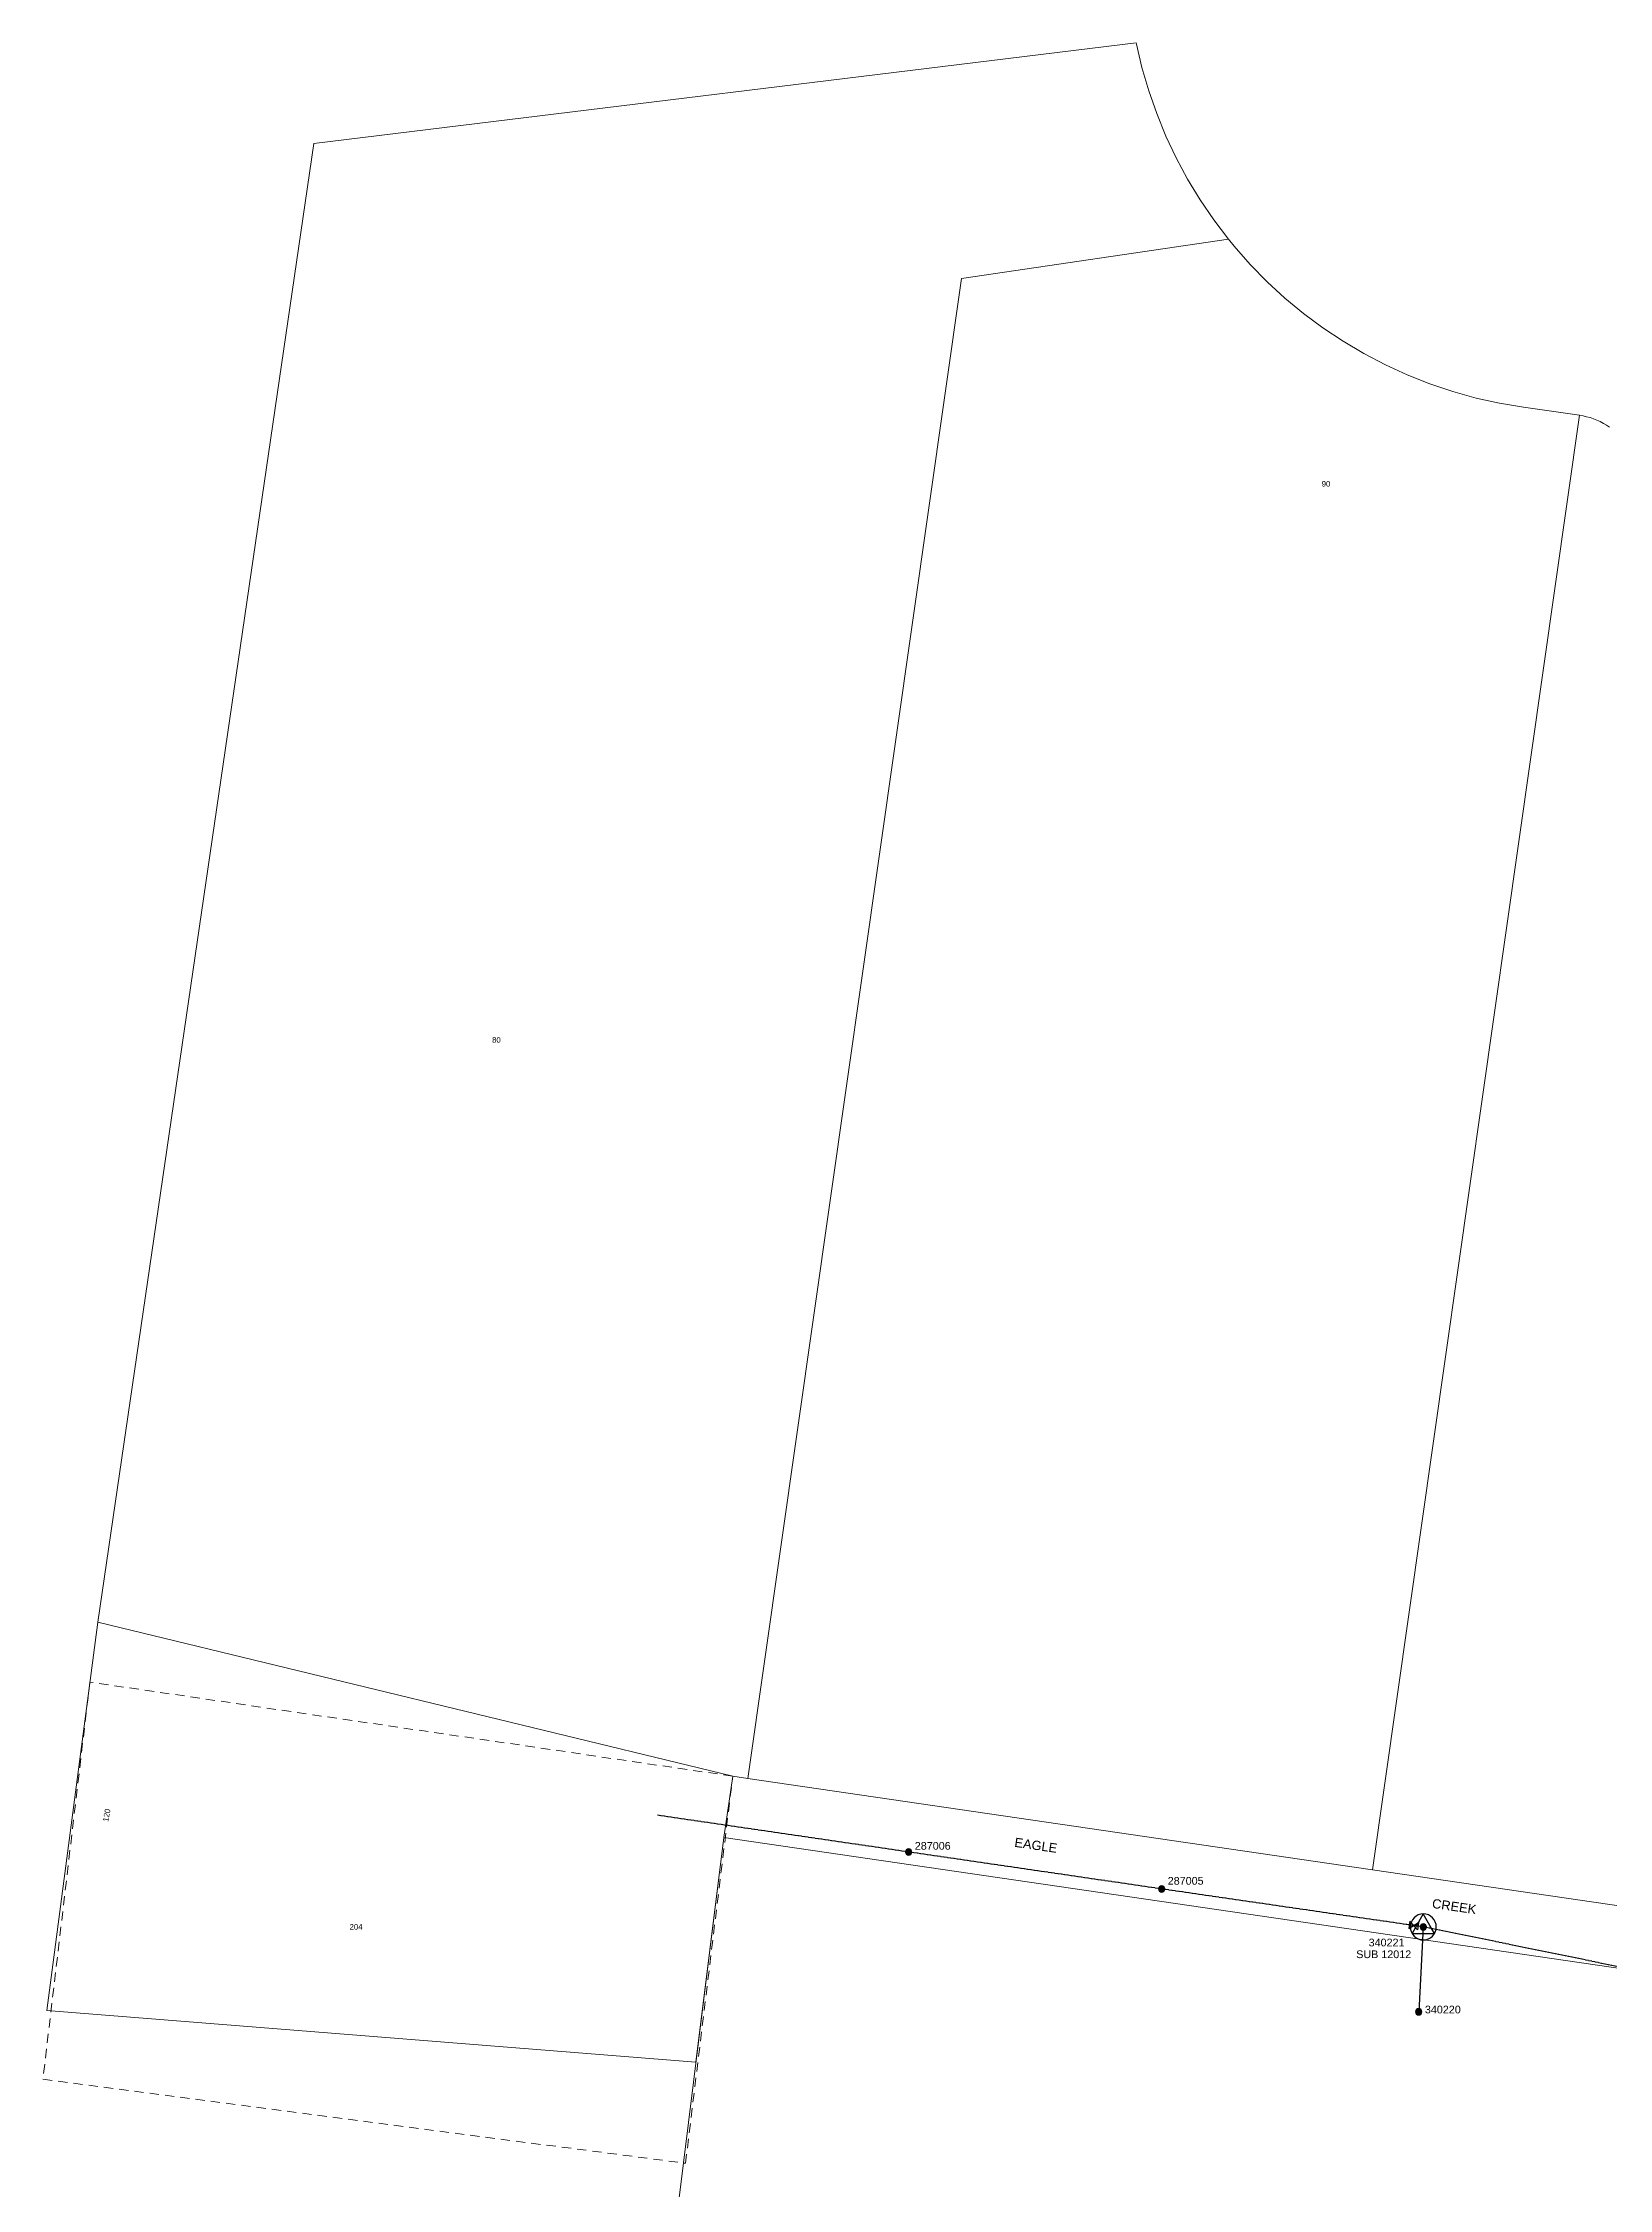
# Model space of a CAD drawing. Header units: metres. Extents: x 277106 to 279712, y 6234192 to 6236845.
# Drawn here: x 277204 to 277713, y 6235890 to 6236587 of the extents above; entities that cross this region are included whole.
import ezdxf
from ezdxf.enums import TextEntityAlignment as Align

# ---------------------------------------------------------------- set-up
doc = ezdxf.new("R2010")
doc.units = ezdxf.units.M
doc.linetypes.add('Cable Exist OH', pattern=[1, 1, 0])
doc.linetypes.add('Dash', pattern=[5, 3, -2])
doc.layers.get('0').update_dxf_attribs({"color": 6})
for name, color, linetype, lineweight in [('Cadastre Developer_SP_EXT', 9, 'Continuous', 5), ('Cadastre Land Parcels_SP_EXT', 9, 'Continuous', 5), ('Cadastre Roads_SP_EXT', 9, 'Continuous', 5)]:
    doc.layers.add(name, color=color, linetype=linetype, lineweight=lineweight)
for name, color, linetype in [('Equip_LV_EXT', 7, 'Continuous'), ('Mains_HV_EXT', 7, 'Continuous'), ('Mains_LV_EXT', 7, 'Continuous'), ('Services_SP_EXT', 7, 'Continuous'), ('Sub_SP_TR_HV_LV_EXT', 7, 'Continuous'), ('SupportsOH_SP_TR_HV_LV_SL_EXT', 7, 'Continuous')]:
    doc.layers.add(name, color=color, linetype=linetype)
doc.styles.add('POLE_LABEL', font='arial.ttf')
doc.styles.get("Standard").update_dxf_attribs({"font": 'arial.ttf'})

# ---------------------------------------------------------------- blocks, each defined once
blk = doc.blocks.new('SUB_POLE_EXT')
blk.add_line((2.16, 0.48), (2.16, 0.48, 0))
blk.add_lwpolyline([(-4.22, 0, 1), (4.22, 0, 1)], format="xyb", close=True)
blk.add_lwpolyline([(2.14, 0.52), (0, 4.22), (-3.66, -2.11), (3.66, -2.11)], close=True)
for tag, height, flags, p in [('STREET_CODE', 0.2, 9, (1.5, 0)), ('ASSET_NUM', 2.5, 8, (2, 2)), ('CONSTRUCTED_VOLTAGE', 0.2, 9, (1.5, -0.2)), ('OPERATING_VOLTAGE', 0.2, 9, (1.5, -0.6)), ('OPERATED_BY', 0.2, 9, (1.5, -0.8)), ('ORIENTATION', 0.2, 9, (1.5, -1.2)), ('OWNED_BY', 0.2, 9, (1.5, -1.4)), ('SECONDARY_VOLTAGE', 0.2, 9, (1.5, -1.6)), ('STATE', 0.2, 9, (1.5, -1.8)), ('SUBSTATION_TYPE', 0.2, 9, (1.5, -2)), ('STREETNAME', 0.2, 9, (1.5, -2.8)), ('SUBURB', 0.2, 9, (1.5, -3)), ('Z', 0.2, 1, (1.5, -3.4)), ('NO_PHASES', 0.2, 9, (1.5, -0.4)), ('MAINTAINED_BY', 0.2, 9, (1.5, -1)), ('USAGE', 0.2, 9, (1.5, -2.2)), ('LEGEND', 0.2, 9, (1.5, -2.4)), ('LOCATION', 0.2, 9, (1.5, -2.6)), ('NOTES', 0.2, 9, (1.5, -3.2))]:
    blk.add_attdef(tag, text='', height=height, dxfattribs=dict(flags=flags)).set_placement(p, align=Align.MIDDLE_LEFT)
blk = doc.blocks.new('LV_OH_LINKS_DISTFUSE_EXT')
for p, q in [((0, 0), (0.96, 0)), ((3.84, 0), (4.8, 0))]:
    blk.add_line(p, q)
blk.add_lwpolyline([(3.84, -1.2), (3.84, 1.2), (0.96, -1.2), (0.96, 1.2)], close=True)
at = {"flags": 9}
for tag, p in [('ACTUAL_STATUS', (0, 0)), ('CONSTRUCTED_VOLTAGE', (0, -0.2)), ('OPERATING_VOLTAGE', (0, -0.6)), ('ORIENTATION', (0, -0.8)), ('OWNED_BY', (0, -1)), ('STATE', (0, -1.2)), ('SWITCH_TYPE', (0, -1.4)), ('NO_PHASES', (0, -0.4)), ('USAGE', (0, -1.6)), ('NOTES', (0, -1.8))]:
    blk.add_attdef(tag, text='', height=0.2, dxfattribs=at).set_placement(p, align=Align.MIDDLE_LEFT)
at = {"flags": 1}
blk.add_attdef('Z', (0, 0), '', height=0.2, dxfattribs=at)
blk = doc.blocks.new('POLE_EXT')
blk.add_hatch(color=256).paths.add_polyline_path([(-1, 0, 1), (1, 0, 1)])
blk.add_lwpolyline([(-1, 0, 1), (1, 0, 1)], format="xyb", close=True)
for tag, height, flags, p in [('pNumber', 2.5, 8, (-17.84, 2.07)), ('OWNED_BY', 0.2, 9, (1.35, -0.4)), ('SPECIAL_USE', 0.2, 9, (1.35, -0.8)), ('STATE', 0.2, 9, (1.35, -1)), ('cLV', 0.2, 9, (1.35, -1.4)), ('hDepth', 0.2, 9, (1.35, -1.6)), ('hDia', 0.2, 9, (1.35, -1.8)), ('cHV', 0.2, 9, (1.35, -2)), ('cLinedev', 0.2, 9, (1.35, -3.4)), ('pExisting', 0.2, 9, (1.35, -3.8)), ('pFooting', 0.2, 9, (1.35, -4.4)), ('pNew', 0.2, 9, (1.35, -4.6)), ('pRelocate', 0.2, 9, (1.35, -5)), ('pRemove', 0.2, 9, (1.35, -5.2)), ('pReplace', 0.2, 9, (1.35, -5.4)), ('pStay', 0.2, 9, (1.35, -5.6)), ('pType', 0.2, 9, (1.35, -5.8)), ('cspan', 0.2, 9, (1.35, -6)), ('STREETNAME', 0.2, 9, (1.35, -6.2)), ('SUBURB', 0.2, 9, (1.35, -6.4)), ('OPERATED_BY', 0.2, 9, (1.36, -7.01)), ('PARENT', 0.2, 9, (1.35, -0.6)), ('USAGE', 0.2, 9, (1.35, -1.2)), ('LBRACKET', 0.2, 9, (1.35, -2.2)), ('LExisting', 0.2, 9, (1.35, -2.4)), ('LANTNUMBER', 0.2, 9, (1.35, -2.6)), ('LOther', 0.2, 9, (1.35, -2.8)), ('LRemove', 0.2, 9, (1.35, -3)), ('LEGEND', 0.2, 9, (1.35, -3.2)), ('LOCATION', 0.2, 9, (1.35, -3.6)), ('PFNUMBER', 0.2, 9, (1.35, -4)), ('NEWPFNUMBER', 0.2, 9, (1.35, -4.2)), ('NOTES', 0.2, 9, (1.35, -6.6)), ('MAINTAINED_BY', 0.2, 9, (1.36, -6.81))]:
    blk.add_attdef(tag, text='', height=height, dxfattribs=dict(flags=flags)).set_placement(p, align=Align.MIDDLE_LEFT)
at = {"style": 'POLE_LABEL'}
for tag, height, flags, p in [('STRUCTURE_PLANT_NUMBER', 0.2, 9, (1.35, 0.03)), ('ASSET_NUM', 2.5, 8, (2, 2)), ('STREET_CODE', 0.2, 9, (1.35, -0.2))]:
    blk.add_attdef(tag, text='', height=height, dxfattribs=dict(at, flags=flags)).set_placement(p, align=Align.MIDDLE_LEFT)
at = {"flags": 1}
blk.add_attdef('Z', (1.35, -7.33), '', height=0.2, dxfattribs=at)

msp = doc.modelspace()

# ---------------------------------------------------------------- linework, layer by layer
at = {"layer": 'Cadastre Developer_SP_EXT', "linetype": 'Dash'}
msp.add_lwpolyline([(277204.39, 6235925.82), (277413.12, 6235898.54), (277428.48, 6236024.3), (277219.63, 6236054.84), (277204.39, 6235925.82)], close=True, dxfattribs=at)
at = {"layer": 'Cadastre Land Parcels_SP_EXT', "linetype": 'Continuous'}
for points in [[(277502.73, 6236510.86), (277589.47, 6236523.6), (277584.72, 6236529.86), (277580.3, 6236536.35), (277576.22, 6236543.07), (277572.51, 6236549.99), (277569.16, 6236557.1), (277566.18, 6236564.37), (277563.6, 6236571.79), (277561.4, 6236579.33), (277559.6, 6236586.98), (277559.53, 6236587.34), (277292.35, 6236554.72), (277222.2, 6236074.37), (277428.48, 6236024.3), (277433.38, 6236023.58), (277502.73, 6236510.86)], [(277703.52, 6236466.38), (277685.33, 6236468.97), (277677.59, 6236470.28), (277669.92, 6236471.99), (277662.35, 6236474.11), (277654.91, 6236476.61), (277647.6, 6236479.5), (277640.46, 6236482.78), (277633.5, 6236486.42), (277626.74, 6236490.42), (277620.19, 6236494.77), (277613.89, 6236499.45), (277607.84, 6236504.46), (277602.05, 6236509.78), (277596.56, 6236515.39), (277591.36, 6236521.29), (277589.47, 6236523.6), (277502.73, 6236510.86), (277433.38, 6236023.58), (277636.27, 6235993.92), (277703.52, 6236466.38)], [(277425.54, 6236004.4), (277428.48, 6236024.3), (277222.2, 6236074.37), (277205.62, 6235948.16), (277416.49, 6235931.34), (277425.54, 6236004.4)]]:
    msp.add_lwpolyline(points, close=True, dxfattribs=at)
for points in [[(277713.29, 6236462.51), (277712.31, 6236463.16), (277711.3, 6236463.76), (277710.25, 6236464.31), (277709.18, 6236464.8), (277708.08, 6236465.23), (277706.97, 6236465.61), (277705.83, 6236465.92), (277704.68, 6236466.18), (277703.52, 6236466.38), (277636.27, 6235993.92), (277766.04, 6235974.94)], [(277755.82, 6235888.44), (277770.1, 6235954.02), (277770.1, 6235954.02), (277425.54, 6236004.4), (277350.42, 6235398.18)]]:
    msp.add_lwpolyline(points, dxfattribs=at)
at = {"layer": 'Mains_HV_EXT', "linetype": 'Cable Exist OH'}
msp.add_lwpolyline([(277826.03, 6235939.89), (277652.9, 6235975.33)], dxfattribs=at)
at = {"layer": 'Mains_LV_EXT', "linetype": 'Cable Exist OH'}
msp.add_lwpolyline([(277652.8, 6235975.31), (277567.79, 6235987.65), (277485.61, 6235999.66), (277404.01, 6236011.59)], dxfattribs=at)
at = {"layer": 'Services_SP_EXT'}
msp.add_lwpolyline([(277652.8, 6235975.31), (277651.31, 6235947.74), (277651.31, 6235947.74)], dxfattribs=at)

# ---------------------------------------------------------------- block references
at = {"layer": 'Equip_LV_EXT', "rotation": 171.7628998554661}
msp.add_blockref('LV_OH_LINKS_DISTFUSE_EXT', (277652.02, 6235975.42), dxfattribs=at)
at = {"layer": 'Sub_SP_TR_HV_LV_EXT'}
ref = msp.add_blockref('SUB_POLE_EXT', (277652.8, 6235975.31), dxfattribs=at)
ref.add_attrib('ASSET_NUM', 'SUB 12012', dxfattribs={"layer": '0', "height": 2.5}).set_placement((277648.86, 6235967.69), align=Align.TOP_RIGHT)
at = {"layer": 'SupportsOH_SP_TR_HV_LV_SL_EXT'}
ref = msp.add_blockref('POLE_EXT', (277485.61, 6235999.66), dxfattribs=at)
ref.add_attrib('ASSET_NUM', '287006', dxfattribs={"layer": '0', "height": 2.5, "style": 'POLE_LABEL'}).set_placement((277487.61, 6236002.91), align=Align.TOP_LEFT)
ref = msp.add_blockref('POLE_EXT', (277567.79, 6235987.65), dxfattribs=at)
ref.add_attrib('ASSET_NUM', '287005', dxfattribs={"layer": '0', "height": 2.5, "style": 'POLE_LABEL'}).set_placement((277569.77, 6235991.55), align=Align.TOP_LEFT)
ref = msp.add_blockref('POLE_EXT', (277652.8, 6235975.31), dxfattribs=at)
ref.add_attrib('ASSET_NUM', '340221', dxfattribs={"layer": '0', "height": 2.5, "style": 'POLE_LABEL'}).set_placement((277640.86, 6235971.51), align=Align.TOP_CENTER)
ref = msp.add_blockref('POLE_EXT', (277651.31, 6235947.74), dxfattribs=at)
ref.add_attrib('ASSET_NUM', '340220', dxfattribs={"layer": '0', "height": 2.5, "style": 'POLE_LABEL'}).set_placement((277653.31, 6235948.49), align=Align.MIDDLE_LEFT)

# ---------------------------------------------------------------- texts
at = {"layer": 'Cadastre Developer_SP_EXT'}
msp.add_text('204', height=1.8, dxfattribs=at).set_placement((277304.01, 6235974.44))
at = {"layer": 'Cadastre Land Parcels_SP_EXT'}
for s, p in [('90', (277619.78, 6236443.23)), ('80', (277350.31, 6236262.57))]:
    msp.add_text(s, height=1.8, dxfattribs=at).set_placement(p)
msp.add_text('120', height=1.8, rotation=79.43489, dxfattribs=at).set_placement((277225.58, 6236009.39))
at = {"layer": 'Cadastre Roads_SP_EXT'}
for s, p in [('EAGLE ', (277519.83, 6236001.38)), ('CREEK', (277655.48, 6235981.54))]:
    msp.add_text(s, height=3, rotation=351.68172, dxfattribs=at).set_placement(p)

doc.saveas('drawing.dxf')
